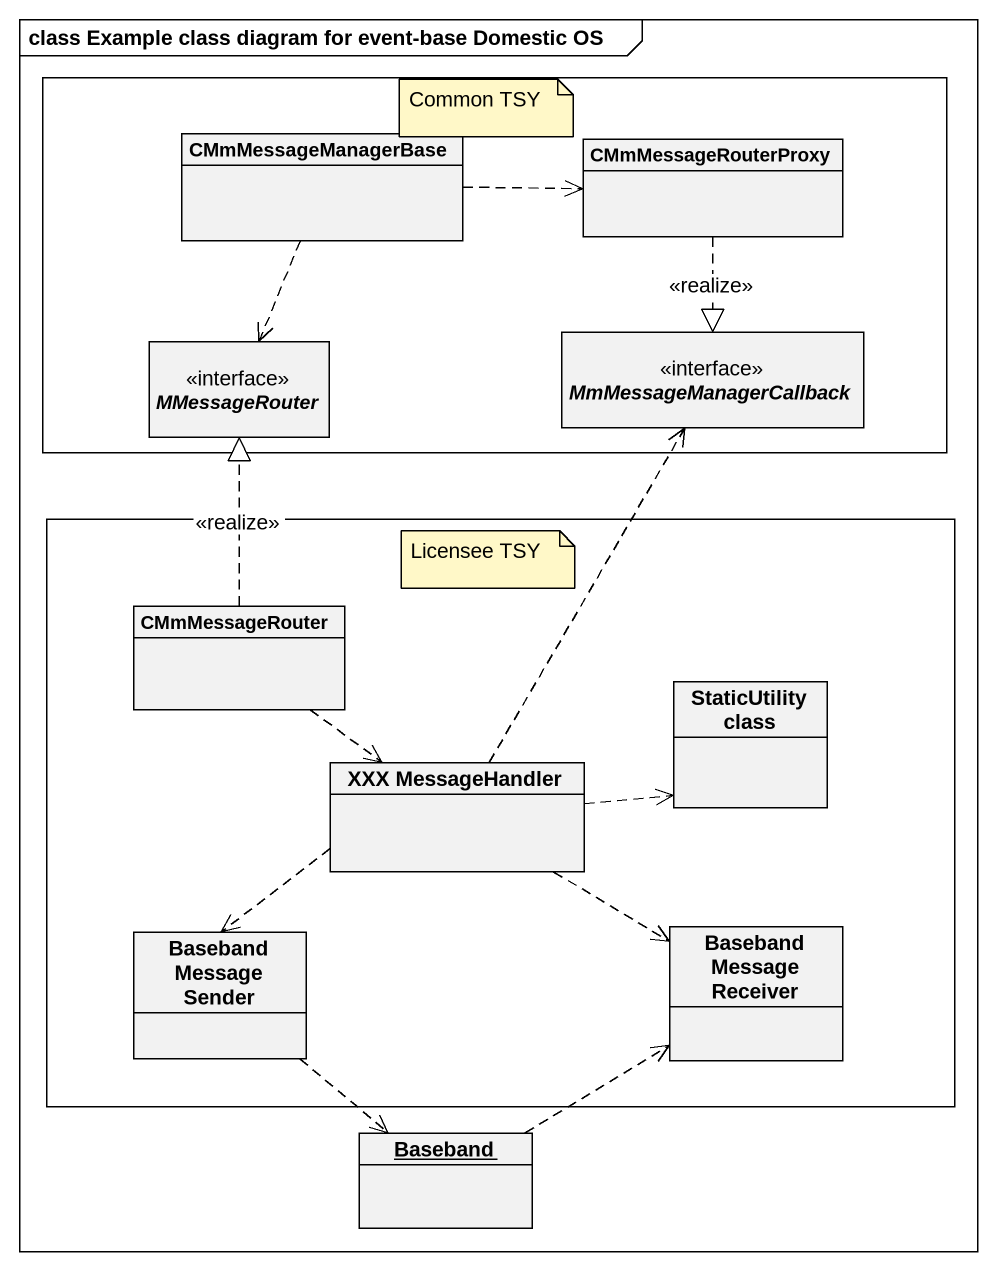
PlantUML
@startuml
mainframe class Example class diagram for event-base Domestic OS
hide circle
hide empty members
rectangle " " as rectangle1 {
  class CMmMessageManagerBase
  class CMmMessageRouterProxy
  interface MMessageRouter <<interface>>
  interface MmMessageManagerCallback <<interface>>
}
rectangle " " as rectangle2 {
  class CMmMessageRouter
  class "StaticUtility class" as StaticUtility_class
  class "XXX MessageHandler" as XXX_MessageHandler
  class "Baseband Message Sender" as Baseband_Message_Sender
  class "Baseband Message Receiver" as Baseband_Message_Receiver
}
object Baseband
CMmMessageManagerBase .right.> CMmMessageRouterProxy
CMmMessageManagerBase ..> MMessageRouter
CMmMessageRouterProxy ..|> MmMessageManagerCallback : <<realize>>
CMmMessageRouter .up.|> MMessageRouter : <<realize>>
CMmMessageRouter ..> XXX_MessageHandler
XXX_MessageHandler .up.> MmMessageManagerCallback
XXX_MessageHandler .right.> StaticUtility_class
XXX_MessageHandler ..> Baseband_Message_Sender
XXX_MessageHandler .right.> Baseband_Message_Receiver
Baseband_Message_Sender ..> Baseband
Baseband .up.> Baseband_Message_Receiver
note as N1
  Common TSY
end note
note as N2
  Licensee TSY
end note
@enduml
